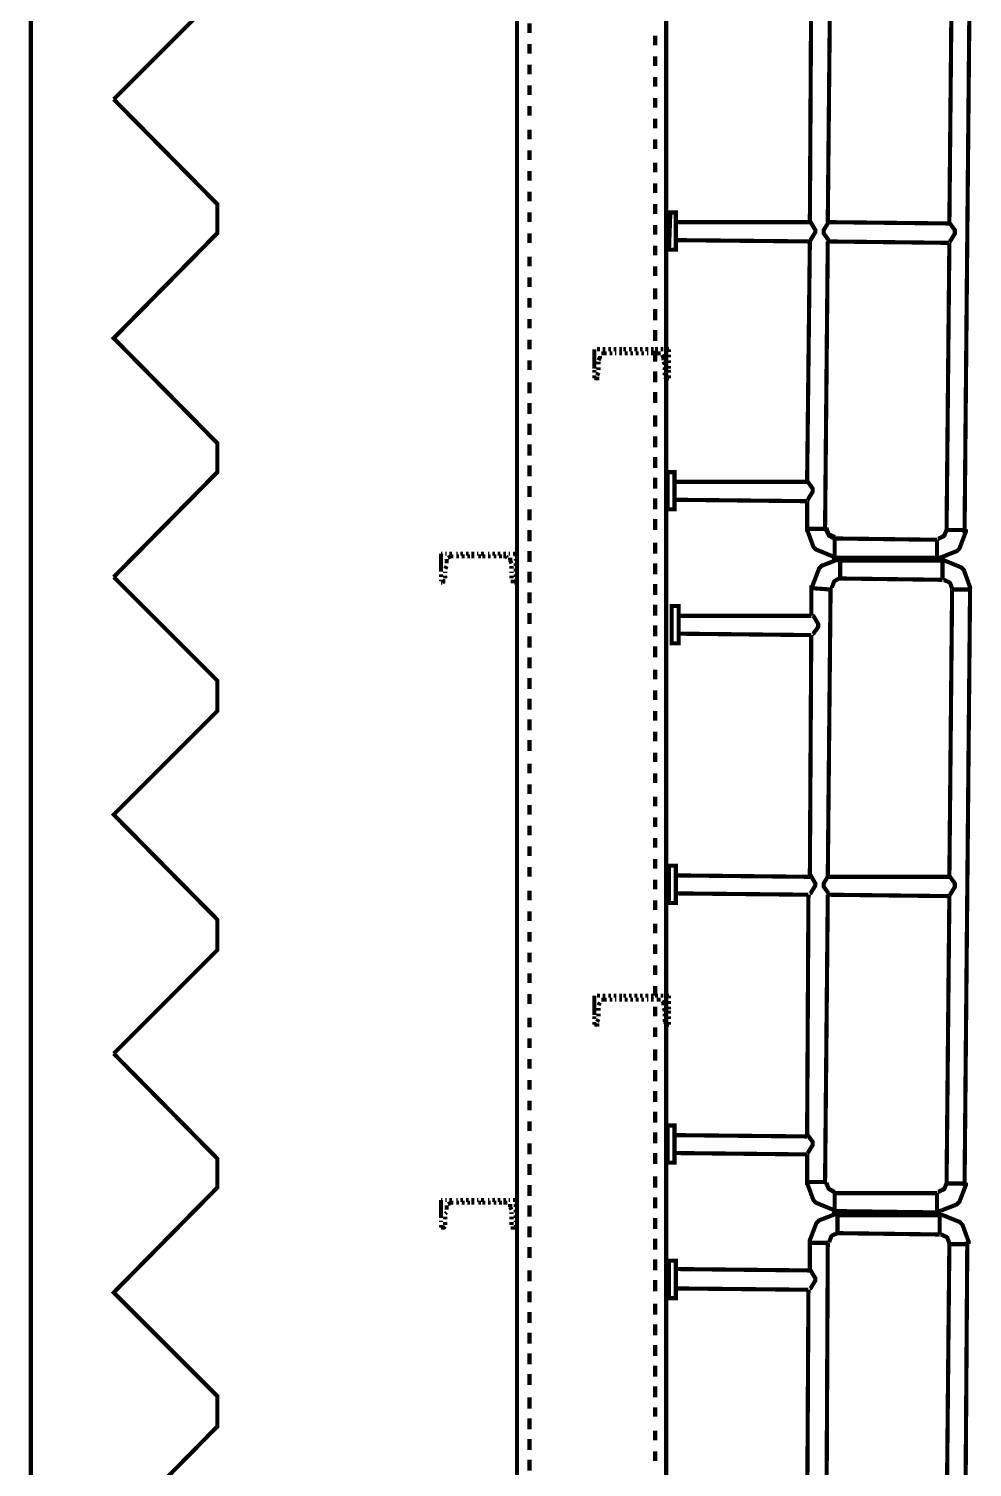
# Model space of a CAD drawing. Extents: x 0.2 to 11.5, y 0.7 to 15.9.
# Drawn here: x 7.773 to 8.911, y 10.619 to 12.354 of the extents above; entities that cross this region are included whole.
import ezdxf

# ---------------------------------------------------------------- set-up
doc = ezdxf.new("R2010")
doc.units = 0
doc.layers.get('0').update_dxf_attribs({"linetype": 'CONTINUOUS'})

msp = doc.modelspace()

# ---------------------------------------------------------------- linework, layer by layer
at = {"color": 5, "const_width": 0.005}
for points in [[(8.36219, 14.0694), (8.36219, 4.53944)], [(8.54221, 4.55778), (8.54221, 14.0694)], [(8.37722, 12.3611), (8.37722, 12.3494)], [(8.52886, 12.3344), (8.52886, 12.3461)], [(8.37722, 12.3361), (8.37722, 12.3244)], [(8.37722, 12.3111), (8.37722, 12.2994)], [(8.52886, 12.3095), (8.52886, 12.3211)], [(8.52886, 12.2844), (8.52886, 12.2961)], [(8.37722, 12.2861), (8.37722, 12.2745)], [(8.52886, 12.2594), (8.52886, 12.2711)], [(8.37722, 12.2611), (8.37722, 12.2495)], [(8.52886, 12.2344), (8.52886, 12.2461)], [(8.37722, 12.2328), (8.37722, 12.2211)], [(8.52886, 12.2094), (8.52886, 12.2211)], [(8.37722, 12.2078), (8.37722, 12.1961)], [(8.52886, 12.1811), (8.52886, 12.1928)], [(8.37722, 12.1828), (8.37722, 12.1711)], [(8.52886, 12.1561), (8.52886, 12.1678)], [(8.37722, 12.1578), (8.37722, 12.1461)], [(8.37722, 12.1328), (8.37722, 12.1211)], [(8.52886, 12.1311), (8.52886, 12.1428)], [(8.52886, 12.1061), (8.52886, 12.1178)], [(8.37722, 12.1078), (8.37722, 12.0961)], [(8.37722, 12.0794), (8.37722, 12.0678)], [(8.52886, 12.0811), (8.52886, 12.0928)], [(8.52886, 12.0561), (8.52886, 12.0678)], [(8.37722, 12.0545), (8.37722, 12.0428)], [(8.37722, 12.0295), (8.37722, 12.0178)], [(8.52886, 12.0278), (8.52886, 12.0411)], [(8.52886, 12.0028), (8.52886, 12.0161)], [(8.37722, 12.0044), (8.37722, 11.9928)], [(8.37722, 11.9794), (8.37722, 11.9678)], [(8.52886, 11.9778), (8.52886, 11.9911)], [(8.45557, 11.9444), (8.45557, 11.9678), (8.45557, 11.9444), (8.45557, 11.9678)], [(8.52886, 11.9528), (8.52886, 11.9661)], [(8.37722, 11.9544), (8.37722, 11.9428)], [(8.52886, 11.9278), (8.52886, 11.9411)], [(8.37722, 11.9278), (8.37722, 11.9144)], [(8.52886, 11.9028), (8.52886, 11.9161)], [(8.37722, 11.9028), (8.37722, 11.8894)], [(8.52886, 11.8745), (8.52886, 11.8878)], [(8.37722, 11.8778), (8.37722, 11.8644)], [(8.52886, 11.8494), (8.52886, 11.8628)], [(8.37722, 11.8528), (8.37722, 11.8395)], [(8.52886, 11.8244), (8.52886, 11.8378)], [(8.37722, 11.8278), (8.37722, 11.8145)], [(8.37722, 11.8028), (8.37722, 11.7894)], [(8.52886, 11.7994), (8.52886, 11.8128)], [(8.52886, 11.7745), (8.52886, 11.7878)], [(8.37722, 11.7745), (8.37722, 11.7611)], [(8.37722, 11.7495), (8.37722, 11.7361)], [(8.52886, 11.7495), (8.52886, 11.7628)], [(8.52886, 11.7211), (8.52886, 11.7344)], [(8.27056, 11.6994), (8.27056, 11.7211), (8.27056, 11.6994), (8.27056, 11.7211)], [(8.37722, 11.7244), (8.37722, 11.7111)], [(8.37722, 11.6994), (8.37722, 11.6861)], [(8.52886, 11.6961), (8.52886, 11.7094)], [(8.52886, 11.6711), (8.52886, 11.6845)], [(8.37722, 11.6744), (8.37722, 11.6611)], [(8.37722, 11.6495), (8.37722, 11.6361)], [(8.52886, 11.6461), (8.52886, 11.6594)], [(8.52886, 11.6211), (8.52886, 11.6344)], [(8.37722, 11.6211), (8.37722, 11.6078)], [(8.37722, 11.5961), (8.37722, 11.5828)], [(8.52886, 11.5961), (8.52886, 11.6094)], [(8.52886, 11.5694), (8.52886, 11.5811)], [(8.37722, 11.5711), (8.37722, 11.5578)], [(8.37722, 11.5461), (8.37722, 11.5328)], [(8.52886, 11.5444), (8.52886, 11.5561)], [(8.52886, 11.5194), (8.52886, 11.5311)], [(8.37722, 11.5211), (8.37722, 11.5078)], [(8.52886, 11.4945), (8.52886, 11.5061)], [(8.37722, 11.4961), (8.37722, 11.4828)], [(8.52886, 11.4695), (8.52886, 11.4811)], [(8.37722, 11.4678), (8.37722, 11.4561)], [(8.52886, 11.4444), (8.52886, 11.4561)], [(8.37722, 11.4428), (8.37722, 11.4311)], [(8.52886, 11.4161), (8.52886, 11.4278)], [(8.37722, 11.4178), (8.37722, 11.4061)], [(8.52886, 11.3911), (8.52886, 11.4028)], [(8.37722, 11.3928), (8.37722, 11.3811)], [(8.37722, 11.3678), (8.37722, 11.3561)], [(8.52886, 11.3661), (8.52886, 11.3778)], [(8.52886, 11.3411), (8.52886, 11.3528)], [(8.37722, 11.3428), (8.37722, 11.3311)], [(8.52886, 11.3161), (8.52886, 11.3278)], [(8.37722, 11.3145), (8.37722, 11.3028)], [(8.52886, 11.2911), (8.52886, 11.3028)], [(8.37722, 11.2894), (8.37722, 11.2778)], [(8.37722, 11.2644), (8.37722, 11.2528)], [(8.52886, 11.2628), (8.52886, 11.2745)], [(8.52886, 11.2378), (8.52886, 11.2495)], [(8.37722, 11.2394), (8.37722, 11.2278)], [(8.37722, 11.2145), (8.37722, 11.2028)], [(8.52886, 11.2128), (8.52886, 11.2244)], [(8.52886, 11.1878), (8.52886, 11.1994)], [(8.37722, 11.1895), (8.37722, 11.1778)], [(8.45557, 11.1644), (8.45557, 11.1878), (8.45557, 11.1644), (8.45557, 11.1878)], [(8.37722, 11.1611), (8.37722, 11.1495)], [(8.52886, 11.1628), (8.52886, 11.1744)], [(8.52886, 11.1378), (8.52886, 11.1495)], [(8.37722, 11.1361), (8.37722, 11.1245)], [(8.37722, 11.1111), (8.37722, 11.0994)], [(8.52886, 11.1094), (8.52886, 11.1228)], [(8.52886, 11.0844), (8.52886, 11.0978)], [(8.37722, 11.0861), (8.37722, 11.0744)], [(8.52886, 11.0595), (8.52886, 11.0727)], [(8.37722, 11.0611), (8.37722, 11.0494)], [(8.52886, 11.0344), (8.52886, 11.0478)], [(8.37722, 11.0361), (8.37722, 11.0245)], [(8.52886, 11.0094), (8.52886, 11.0228)], [(8.37722, 11.0094), (8.37722, 10.9961)], [(8.52886, 10.9844), (8.52886, 10.9978)], [(8.37722, 10.9844), (8.37722, 10.9711)], [(8.52886, 10.9561), (8.52886, 10.9695)], [(8.37722, 10.9594), (8.37722, 10.9461)], [(8.27056, 10.9194), (8.27056, 10.9411), (8.27056, 10.9194), (8.27056, 10.9411)], [(8.37722, 10.9345), (8.37722, 10.9211)], [(8.52886, 10.9311), (8.52886, 10.9444)], [(8.52886, 10.9061), (8.52886, 10.9194)], [(8.37722, 10.9094), (8.37722, 10.8961)], [(8.37722, 10.8844), (8.37722, 10.8711)], [(8.52886, 10.8811), (8.52886, 10.8944)], [(8.52886, 10.8561), (8.52886, 10.8695)], [(8.37722, 10.8561), (8.37722, 10.8428)], [(8.37722, 10.8311), (8.37722, 10.8178)], [(8.52886, 10.8311), (8.52886, 10.8445)], [(8.52886, 10.8028), (8.52886, 10.8161)], [(8.37722, 10.8061), (8.37722, 10.7928)], [(8.37722, 10.7811), (8.37722, 10.7678)], [(8.52886, 10.7778), (8.52886, 10.7911)], [(8.52886, 10.7528), (8.52886, 10.7661)], [(8.37722, 10.7561), (8.37722, 10.7428)], [(8.37722, 10.7311), (8.37722, 10.7178)], [(8.52886, 10.7278), (8.52886, 10.7411)], [(8.52886, 10.7028), (8.52886, 10.7161)], [(8.37722, 10.7028), (8.37722, 10.6895)], [(8.52886, 10.6795), (8.52886, 10.6911)], [(8.37722, 10.6778), (8.37722, 10.6644)], [(8.52886, 10.6511), (8.52886, 10.6628)], [(8.37722, 10.6528), (8.37722, 10.6394)], [(8.37722, 10.6278), (8.37722, 10.6144)], [(8.52886, 10.6261), (8.52886, 10.6378)]]:
    msp.add_lwpolyline(points, dxfattribs=at)
at = {"color": 1, "const_width": 0.005}
for points in [[(7.77556, 9.8061), (7.77556, 12.8995)], [(7.87554, 12.8445), (8.00054, 12.7195), (8.00054, 12.6828), (7.87554, 12.5561), (8.00054, 12.4311), (8.00054, 12.3944), (7.87554, 12.2694)], [(7.87554, 12.2694), (8.00054, 12.1428), (8.00054, 12.1078), (7.87554, 11.9811), (8.00054, 11.8544), (8.00054, 11.8194), (7.87554, 11.6928)], [(7.87554, 11.6928), (8.00054, 11.5678), (8.00054, 11.5311), (7.87554, 11.4061), (8.00054, 11.2795), (8.00054, 11.2428), (7.87554, 11.1178)], [(7.87554, 11.1178), (8.00054, 10.9911), (8.00054, 10.9561), (7.87554, 10.8294), (8.00054, 10.7044), (8.00054, 10.6678), (7.87554, 10.5411)]]:
    msp.add_lwpolyline(points, dxfattribs=at)
at = {"color": 4, "const_width": 0.005}
for points in [[(8.73719, 12.1211), (8.74056, 12.4678)], [(8.8839, 12.1195), (8.88721, 12.4661)], [(8.90224, 11.7461), (8.9089, 12.4695)], [(8.71556, 12.1211), (8.71724, 12.4111)], [(8.71556, 12.1211), (8.55388, 12.1211)], [(8.7155, 12.0992), (8.71653, 12.0997), (8.72222, 12.1091), (8.72222, 12.1102), (8.72228, 12.1114), (8.71674, 12.1207), (8.71571, 12.1212)], [(8.73893, 12.1214), (8.73796, 12.1208), (8.73226, 12.1116), (8.73221, 12.1104), (8.73221, 12.1076), (8.73779, 12.0999), (8.73876, 12.0993)], [(8.8839, 12.1195), (8.73719, 12.1211)], [(8.88385, 12.0975), (8.88488, 12.0981), (8.89057, 12.1074), (8.89057, 12.1085), (8.89057, 12.1113), (8.88504, 12.119), (8.884, 12.1196)], [(8.71556, 12.0978), (8.55388, 12.0994)], [(8.71224, 11.8078), (8.71556, 12.0978)], [(8.73389, 11.7495), (8.73719, 12.0978)], [(8.8839, 12.0961), (8.73719, 12.0978)], [(8.88053, 11.7495), (8.8839, 12.0961)], [(8.45557, 11.9678), (8.45557, 11.9645)], [(8.45557, 11.9611), (8.45557, 11.9578)], [(8.46224, 11.9678), (8.45888, 11.9678)], [(8.46224, 11.9594), (8.46224, 11.9578), (8.46056, 11.9544)], [(8.46724, 11.9628), (8.46386, 11.9628)], [(8.46892, 11.9678), (8.46556, 11.9678)], [(8.47054, 11.9628), (8.46724, 11.9628)], [(8.47553, 11.9678), (8.47222, 11.9678)], [(8.47721, 11.9628), (8.4739, 11.9628)], [(8.48221, 11.9678), (8.47889, 11.9678)], [(8.48221, 11.9628), (8.48058, 11.9628)], [(8.48887, 11.9678), (8.48557, 11.9678)], [(8.48887, 11.9628), (8.48557, 11.9628)], [(8.49388, 11.9678), (8.49056, 11.9678)], [(8.49556, 11.9628), (8.49224, 11.9628)], [(8.50054, 11.9678), (8.49724, 11.9678)], [(8.50222, 11.9628), (8.49892, 11.9628)], [(8.50722, 11.9678), (8.5039, 11.9678)], [(8.5089, 11.9628), (8.50553, 11.9628)], [(8.51389, 11.9678), (8.51058, 11.9678)], [(8.51557, 11.9628), (8.51221, 11.9628)], [(8.52056, 11.9678), (8.51719, 11.9678)], [(8.52056, 11.9628), (8.51888, 11.9628)], [(8.52724, 11.9678), (8.52387, 11.9678)], [(8.52724, 11.9628), (8.52387, 11.9628)], [(8.53222, 11.9678), (8.52886, 11.9678)], [(8.5339, 11.9628), (8.53054, 11.9628)], [(8.53554, 11.9628), (8.5339, 11.9628)], [(8.5389, 11.9678), (8.53554, 11.9678)], [(8.5389, 11.9578), (8.53722, 11.9611)], [(8.5389, 11.9578), (8.5389, 11.9544)], [(8.54557, 11.9678), (8.54221, 11.9678)], [(8.54557, 11.9678), (8.54557, 11.9645)], [(8.54557, 11.9611), (8.54557, 11.9578)], [(8.45557, 11.9544), (8.45557, 11.9511)], [(8.45557, 11.9477), (8.45557, 11.9444)], [(8.45557, 11.9428), (8.45557, 11.9395)], [(8.46056, 11.9528), (8.46056, 11.9494)], [(8.46056, 11.9461), (8.46056, 11.9428)], [(8.5389, 11.9528), (8.54058, 11.9494)], [(8.54058, 11.9461), (8.54058, 11.9428)], [(8.54557, 11.9544), (8.54557, 11.9511)], [(8.54557, 11.9477), (8.54557, 11.9444)], [(8.54557, 11.9428), (8.54557, 11.9395)], [(8.45557, 11.9361), (8.45557, 11.9328)], [(8.45557, 11.9328), (8.45725, 11.9328)], [(8.45725, 11.9328), (8.45888, 11.9328), (8.45888, 11.9345)], [(8.46056, 11.9395), (8.45888, 11.9361)], [(8.54058, 11.9395), (8.54058, 11.9361)], [(8.54058, 11.9345), (8.54221, 11.9328)], [(8.54557, 11.9328), (8.54389, 11.9328)], [(8.54557, 11.9361), (8.54557, 11.9328)], [(8.71224, 11.8078), (8.55225, 11.8078)], [(8.71218, 11.7859), (8.71322, 11.7864), (8.71892, 11.7957), (8.71892, 11.7968), (8.71892, 11.7996), (8.71337, 11.8074), (8.71235, 11.8079)], [(8.71224, 11.7844), (8.55225, 11.7861)], [(8.71224, 11.7478), (8.71224, 11.7844)], [(8.71229, 11.7525), (8.71218, 11.7502), (8.71978, 11.7294), (8.72136, 11.7277), (8.72299, 11.7261), (8.74343, 11.7177), (8.74571, 11.7178)], [(8.73389, 11.7511), (8.71224, 11.7511)], [(8.73557, 11.7527), (8.73557, 11.752), (8.73796, 11.7451), (8.73844, 11.7446), (8.73899, 11.744), (8.74561, 11.7412), (8.74631, 11.7411)], [(8.73557, 11.7504), (8.73557, 11.7489), (8.73867, 11.7427), (8.74485, 11.7395), (8.74631, 11.7394)], [(8.86962, 11.7394), (8.87164, 11.7394), (8.87706, 11.7422), (8.87756, 11.7428), (8.8781, 11.7433), (8.88058, 11.7501), (8.88053, 11.7508)], [(8.86962, 11.7394), (8.87158, 11.7394), (8.87733, 11.7426), (8.88053, 11.7487), (8.88053, 11.7502)], [(8.86985, 11.7162), (8.87218, 11.716), (8.89279, 11.7241), (8.89442, 11.7256), (8.89606, 11.7273), (8.90397, 11.748), (8.90386, 11.7503)], [(8.88053, 11.7495), (8.90224, 11.7495)], [(8.86888, 11.7378), (8.74556, 11.7394)], [(8.74556, 11.7394), (8.74556, 11.7161)], [(8.86888, 11.7378), (8.86888, 11.7161)], [(8.27056, 11.7211), (8.27056, 11.7178)], [(8.27225, 11.7211), (8.27056, 11.7211)], [(8.27056, 11.7145), (8.27056, 11.7128)], [(8.27724, 11.7211), (8.27556, 11.7211)], [(8.27724, 11.7145), (8.27724, 11.7128), (8.27724, 11.7094)], [(8.28222, 11.7178), (8.27886, 11.7161)], [(8.2839, 11.7211), (8.28054, 11.7211)], [(8.28554, 11.7178), (8.28222, 11.7178)], [(8.29058, 11.7211), (8.2889, 11.7211)], [(8.29221, 11.7178), (8.2889, 11.7178)], [(8.29719, 11.7211), (8.29389, 11.7211)], [(8.29889, 11.7178), (8.29557, 11.7178)], [(8.30388, 11.7211), (8.30057, 11.7211)], [(8.30556, 11.7178), (8.30225, 11.7178)], [(8.31054, 11.7211), (8.30724, 11.7211)], [(8.31054, 11.7178), (8.30724, 11.7178)], [(8.31554, 11.7211), (8.31392, 11.7211)], [(8.3189, 11.7178), (8.31554, 11.7178)], [(8.32221, 11.7211), (8.3189, 11.7211)], [(8.32389, 11.7178), (8.32053, 11.7178)], [(8.32889, 11.7211), (8.32721, 11.7211)], [(8.33057, 11.7178), (8.32721, 11.7178)], [(8.33556, 11.7211), (8.33225, 11.7211)], [(8.33724, 11.7178), (8.33388, 11.7178)], [(8.34224, 11.7211), (8.33886, 11.7211)], [(8.34392, 11.7178), (8.34056, 11.7178)], [(8.3489, 11.7211), (8.34554, 11.7211)], [(8.3489, 11.7178), (8.34554, 11.7178)], [(8.35053, 11.7161), (8.3489, 11.7178)], [(8.35389, 11.7211), (8.35221, 11.7211)], [(8.35389, 11.7128), (8.35389, 11.7161)], [(8.36057, 11.7211), (8.35721, 11.7211)], [(8.36057, 11.7211), (8.36057, 11.7178)], [(8.36057, 11.7145), (8.36057, 11.7128)], [(8.75293, 11.7144), (8.75065, 11.7145), (8.72999, 11.7065), (8.72835, 11.7049), (8.72678, 11.7033), (8.71881, 11.6826), (8.71892, 11.6803)], [(8.87056, 11.7161), (8.74224, 11.7161)], [(8.27056, 11.7094), (8.27056, 11.7061)], [(8.27056, 11.7028), (8.27056, 11.6994)], [(8.27724, 11.7061), (8.27556, 11.7028)], [(8.27556, 11.6994), (8.27556, 11.6977)], [(8.35389, 11.7128), (8.35558, 11.7094)], [(8.35558, 11.7061), (8.35558, 11.7028)], [(8.35558, 11.6994), (8.35558, 11.6977)], [(8.36057, 11.7094), (8.36057, 11.7061)], [(8.36057, 11.7028), (8.36057, 11.6994)], [(8.87722, 11.7128), (8.74892, 11.7128)], [(8.75222, 11.6911), (8.75222, 11.7128)], [(8.90881, 11.6781), (8.90896, 11.6804), (8.90142, 11.7012), (8.89979, 11.7028), (8.89822, 11.7045), (8.87771, 11.7129), (8.87537, 11.7128)], [(8.87554, 11.6895), (8.87554, 11.7128)], [(8.27056, 11.6961), (8.27056, 11.6928)], [(8.27056, 11.6895), (8.27056, 11.6878)], [(8.27056, 11.6861), (8.27225, 11.6861)], [(8.27225, 11.6861), (8.27387, 11.6878), (8.27556, 11.6878)], [(8.27556, 11.6944), (8.27556, 11.6911)], [(8.35558, 11.6944), (8.35558, 11.6911)], [(8.35721, 11.6895), (8.35721, 11.6878), (8.35889, 11.6878)], [(8.36057, 11.6861), (8.35889, 11.6861)], [(8.36057, 11.6961), (8.36057, 11.6928)], [(8.36057, 11.6895), (8.36057, 11.6878)], [(8.71724, 11.6461), (8.71724, 11.6828)], [(8.74056, 11.6778), (8.71724, 11.6795)], [(8.73719, 11.3311), (8.74056, 11.6795)], [(8.75315, 11.6911), (8.75119, 11.6911), (8.74576, 11.6883), (8.74522, 11.6878), (8.74474, 11.6873), (8.74224, 11.6806), (8.74224, 11.6798)], [(8.87554, 11.6895), (8.75222, 11.6911)], [(8.88721, 11.6779), (8.88726, 11.6787), (8.88488, 11.6854), (8.88433, 11.686), (8.88385, 11.6865), (8.87722, 11.6895), (8.87646, 11.6895)], [(8.90224, 10.9578), (8.9089, 11.6811)], [(8.8839, 11.3311), (8.88721, 11.6778)], [(8.88721, 11.6778), (8.9089, 11.6778)], [(8.71724, 11.6461), (8.55724, 11.6461)], [(8.71886, 11.6242), (8.71989, 11.6247), (8.72553, 11.6325), (8.72553, 11.6351), (8.72558, 11.6363), (8.72006, 11.6457), (8.71903, 11.6463)], [(8.71724, 11.6228), (8.55724, 11.6245)], [(8.71556, 11.3311), (8.71724, 11.6228)], [(8.71556, 11.3311), (8.55388, 11.3328)], [(8.7155, 11.3109), (8.71653, 11.3114), (8.72222, 11.3207), (8.72222, 11.3218), (8.72228, 11.323), (8.71674, 11.3324), (8.71571, 11.3329)], [(8.73893, 11.333), (8.73796, 11.3325), (8.73226, 11.3232), (8.73221, 11.3221), (8.73221, 11.3193), (8.73779, 11.3115), (8.73876, 11.311)], [(8.8839, 11.3311), (8.73719, 11.3311)], [(8.88385, 11.3092), (8.88488, 11.3097), (8.89057, 11.319), (8.89057, 11.3202), (8.89057, 11.323), (8.88504, 11.3307), (8.884, 11.3313)], [(8.71386, 11.3095), (8.55388, 11.3111)], [(8.71224, 11.0178), (8.71386, 11.3095)], [(8.73389, 10.9611), (8.73719, 11.3095)], [(8.8839, 11.3078), (8.73719, 11.3095)], [(8.88053, 10.9611), (8.8839, 11.3078)], [(8.45557, 11.1878), (8.45557, 11.1845)], [(8.45557, 11.1811), (8.45557, 11.1778)], [(8.46224, 11.1878), (8.45888, 11.1878)], [(8.46056, 11.1761), (8.46224, 11.1795), (8.46224, 11.1795)], [(8.46724, 11.1828), (8.46386, 11.1828)], [(8.46892, 11.1878), (8.46556, 11.1878)], [(8.47054, 11.1828), (8.46724, 11.1828)], [(8.47553, 11.1878), (8.47222, 11.1878)], [(8.47721, 11.1828), (8.4739, 11.1828)], [(8.48221, 11.1878), (8.47889, 11.1878)], [(8.48221, 11.1828), (8.48058, 11.1828)], [(8.48887, 11.1878), (8.48557, 11.1878)], [(8.48887, 11.1828), (8.48557, 11.1828)], [(8.49388, 11.1878), (8.49056, 11.1878)], [(8.49556, 11.1828), (8.49224, 11.1828)], [(8.50054, 11.1878), (8.49724, 11.1878)], [(8.50222, 11.1828), (8.49892, 11.1828)], [(8.50722, 11.1878), (8.5039, 11.1878)], [(8.5089, 11.1828), (8.50553, 11.1828)], [(8.51389, 11.1878), (8.51058, 11.1878)], [(8.51557, 11.1828), (8.51221, 11.1828)], [(8.52056, 11.1878), (8.51719, 11.1878)], [(8.52056, 11.1828), (8.51888, 11.1828)], [(8.52724, 11.1878), (8.52387, 11.1878)], [(8.52724, 11.1828), (8.52387, 11.1828)], [(8.53222, 11.1878), (8.52886, 11.1878)], [(8.5339, 11.1828), (8.53054, 11.1828)], [(8.53554, 11.1828), (8.5339, 11.1828)], [(8.5389, 11.1878), (8.53554, 11.1878)], [(8.5389, 11.1795), (8.53722, 11.1811)], [(8.5389, 11.1795), (8.5389, 11.1761)], [(8.54557, 11.1878), (8.54221, 11.1878)], [(8.54557, 11.1878), (8.54557, 11.1845)], [(8.54557, 11.1811), (8.54557, 11.1778)], [(8.45557, 11.1744), (8.45557, 11.1711)], [(8.45557, 11.1694), (8.45557, 11.1661)], [(8.45557, 11.1628), (8.45557, 11.1594)], [(8.46056, 11.1594), (8.45888, 11.1561)], [(8.46056, 11.1728), (8.46056, 11.1694)], [(8.46056, 11.1661), (8.46056, 11.1628)], [(8.5389, 11.1728), (8.54058, 11.1694)], [(8.54058, 11.1661), (8.54058, 11.1628)], [(8.54058, 11.1594), (8.54058, 11.1561)], [(8.54557, 11.1744), (8.54557, 11.1711)], [(8.54557, 11.1694), (8.54557, 11.1661)], [(8.54557, 11.1628), (8.54557, 11.1594)], [(8.45557, 11.1561), (8.45557, 11.1528)], [(8.45557, 11.1528), (8.45725, 11.1528)], [(8.45725, 11.1528), (8.45888, 11.1528), (8.45888, 11.1545)], [(8.54058, 11.1561), (8.54221, 11.1528)], [(8.54557, 11.1528), (8.54389, 11.1528)], [(8.54557, 11.1561), (8.54557, 11.1528)], [(8.71224, 11.0178), (8.55225, 11.0194)], [(8.71218, 10.9976), (8.71322, 10.9981), (8.71892, 11.0074), (8.71892, 11.0085), (8.71892, 11.0113), (8.71337, 11.019), (8.71235, 11.0196)], [(8.71224, 10.9961), (8.55225, 10.9978)], [(8.71224, 10.9594), (8.71224, 10.9961)], [(8.71229, 10.9641), (8.71218, 10.9619), (8.71978, 10.9411), (8.72136, 10.9394), (8.72299, 10.9378), (8.74343, 10.9294), (8.74571, 10.9295)], [(8.73389, 10.9628), (8.71224, 10.9628)], [(8.73557, 10.9626), (8.73557, 10.9619), (8.73796, 10.9551), (8.73844, 10.9546), (8.73899, 10.954), (8.74451, 10.9511), (8.74631, 10.9511)], [(8.73557, 10.962), (8.73557, 10.9606), (8.73867, 10.9544), (8.74485, 10.9512), (8.74631, 10.9511)], [(8.86962, 10.9511), (8.87039, 10.9511), (8.87706, 10.9539), (8.87756, 10.9544), (8.8781, 10.955), (8.88058, 10.9617), (8.88053, 10.9625)], [(8.86962, 10.9511), (8.87115, 10.9511), (8.87733, 10.9543), (8.88053, 10.9604), (8.88053, 10.9619)], [(8.86985, 10.9278), (8.87218, 10.9277), (8.89279, 10.9357), (8.89442, 10.9373), (8.89606, 10.939), (8.90397, 10.9596), (8.90386, 10.9619)], [(8.88053, 10.9611), (8.90224, 10.9611)], [(8.27056, 10.9411), (8.27056, 10.9395)], [(8.27225, 10.9411), (8.27056, 10.9411)], [(8.27056, 10.9361), (8.27056, 10.9328)], [(8.27724, 10.9411), (8.27556, 10.9411)], [(8.27724, 10.9345), (8.27724, 10.9328), (8.27724, 10.9295)], [(8.28222, 10.9378), (8.27886, 10.9361)], [(8.2839, 10.9411), (8.28054, 10.9411)], [(8.28554, 10.9378), (8.28222, 10.9378)], [(8.29058, 10.9411), (8.2889, 10.9411)], [(8.29221, 10.9378), (8.2889, 10.9378)], [(8.29719, 10.9411), (8.29389, 10.9411)], [(8.29889, 10.9378), (8.29557, 10.9378)], [(8.30388, 10.9411), (8.30057, 10.9411)], [(8.30556, 10.9378), (8.30225, 10.9378)], [(8.31054, 10.9411), (8.30724, 10.9411)], [(8.31054, 10.9378), (8.30724, 10.9378)], [(8.31554, 10.9411), (8.31392, 10.9411)], [(8.3189, 10.9378), (8.31554, 10.9378)], [(8.32221, 10.9411), (8.3189, 10.9411)], [(8.32389, 10.9378), (8.32053, 10.9378)], [(8.32889, 10.9411), (8.32721, 10.9411)], [(8.33057, 10.9378), (8.32721, 10.9378)], [(8.33556, 10.9411), (8.33225, 10.9411)], [(8.33724, 10.9378), (8.33388, 10.9378)], [(8.34224, 10.9411), (8.33886, 10.9411)], [(8.34392, 10.9378), (8.34056, 10.9378)], [(8.3489, 10.9411), (8.34554, 10.9411)], [(8.3489, 10.9378), (8.34554, 10.9378)], [(8.35053, 10.9378), (8.3489, 10.9378)], [(8.35389, 10.9411), (8.35221, 10.9411)], [(8.35389, 10.9328), (8.35389, 10.9361)], [(8.36057, 10.9411), (8.35721, 10.9411)], [(8.36057, 10.9411), (8.36057, 10.9395)], [(8.36057, 10.9361), (8.36057, 10.9328)], [(8.86888, 10.9494), (8.74556, 10.9494)], [(8.74556, 10.9494), (8.74556, 10.9278)], [(8.86888, 10.9494), (8.86888, 10.9261)], [(8.27056, 10.9295), (8.27056, 10.9261)], [(8.27056, 10.9228), (8.27056, 10.9194)], [(8.27056, 10.9161), (8.27056, 10.9144)], [(8.27724, 10.9261), (8.27556, 10.9244)], [(8.27556, 10.9211), (8.27556, 10.9178)], [(8.35389, 10.9328), (8.35558, 10.9295)], [(8.35558, 10.9261), (8.35558, 10.9244)], [(8.35558, 10.9211), (8.35558, 10.9178)], [(8.36057, 10.9295), (8.36057, 10.9261)], [(8.36057, 10.9228), (8.36057, 10.9194)], [(8.36057, 10.9161), (8.36057, 10.9144)], [(8.74963, 10.9244), (8.74735, 10.9245), (8.72667, 10.9165), (8.72504, 10.9149), (8.72347, 10.9133), (8.7155, 10.8926), (8.7156, 10.8903)], [(8.87056, 10.9261), (8.74224, 10.9278)], [(8.87554, 10.9228), (8.74724, 10.9228)], [(8.74892, 10.9011), (8.74892, 10.9228)], [(8.87224, 10.8995), (8.87224, 10.9228)], [(8.90717, 10.8881), (8.90733, 10.8904), (8.89974, 10.9112), (8.89811, 10.9128), (8.89654, 10.9145), (8.87603, 10.9228), (8.87369, 10.9227)], [(8.27056, 10.9111), (8.27056, 10.9078)], [(8.27056, 10.9078), (8.27225, 10.9078)], [(8.27225, 10.9078), (8.27387, 10.9078), (8.27556, 10.9094)], [(8.27556, 10.9144), (8.27556, 10.9111)], [(8.35558, 10.9144), (8.35558, 10.9111)], [(8.35721, 10.9094), (8.35721, 10.9078), (8.35889, 10.9078)], [(8.36057, 10.9078), (8.35889, 10.9078)], [(8.36057, 10.9111), (8.36057, 10.9078)], [(8.74978, 10.9011), (8.74908, 10.9012), (8.74246, 10.8983), (8.74192, 10.8978), (8.74143, 10.8972), (8.73887, 10.8905), (8.73887, 10.8898)], [(8.87224, 10.8995), (8.74892, 10.9011)], [(8.88385, 10.8879), (8.8839, 10.8887), (8.88151, 10.8955), (8.88097, 10.896), (8.88049, 10.8965), (8.87392, 10.8995), (8.87315, 10.8995)], [(8.71556, 10.8561), (8.71556, 10.8928)], [(8.73719, 10.8894), (8.71556, 10.8894)], [(8.73557, 10.5428), (8.73719, 10.8894)], [(8.88053, 10.5411), (8.8839, 10.8894)], [(8.8839, 10.8878), (8.90554, 10.8878)], [(8.90056, 10.1678), (8.90554, 10.8911)], [(8.71556, 10.8561), (8.55388, 10.8578)], [(8.7155, 10.8342), (8.71653, 10.8347), (8.72222, 10.844), (8.72222, 10.8452), (8.72228, 10.8464), (8.71674, 10.8557), (8.71571, 10.8563)], [(8.71386, 10.8328), (8.55388, 10.8344)], [(8.71224, 10.5428), (8.71386, 10.8328)]]:
    msp.add_lwpolyline(points, dxfattribs=at)
for points in [[(8.54557, 12.0878), (8.54719, 12.1328), (8.55388, 12.1328), (8.55388, 12.0878), (8.54557, 12.0878)], [(8.45557, 11.9678), (8.45557, 11.9678)], [(8.54389, 11.8194), (8.54389, 11.7745), (8.55225, 11.7745), (8.55225, 11.8194), (8.54389, 11.8194)], [(8.54889, 11.6128), (8.54889, 11.6578), (8.55724, 11.6578), (8.55724, 11.6128), (8.54889, 11.6128)], [(8.54557, 11.2994), (8.54557, 11.3445), (8.55388, 11.3445), (8.55388, 11.2994), (8.54557, 11.2994)], [(8.45557, 11.1878), (8.45557, 11.1878)], [(8.54389, 11.0311), (8.54389, 10.9861), (8.55225, 10.9861), (8.55225, 11.0311), (8.54389, 11.0311)], [(8.54557, 10.8227), (8.54557, 10.8678), (8.55388, 10.8678), (8.55388, 10.8227), (8.54557, 10.8227)]]:
    msp.add_lwpolyline(points, close=True, dxfattribs=at)

doc.saveas('drawing.dxf')
